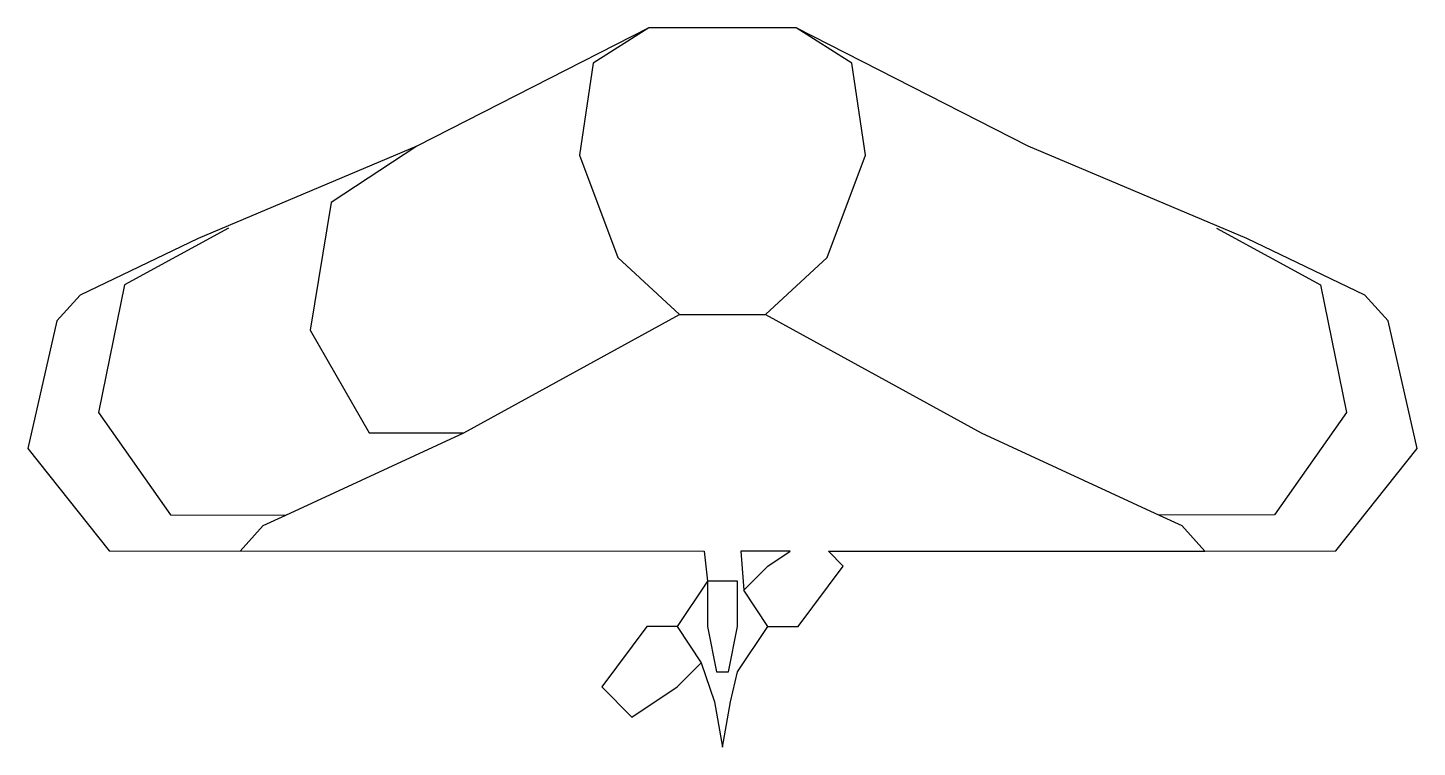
# Model space of a CAD drawing. Header units: millimetres. Extents: x -2157.86 to -2155.16, y 1587.02 to 1588.42.
import ezdxf

# ---------------------------------------------------------------- set-up
doc = ezdxf.new("R2010")
doc.units = ezdxf.units.MM
doc.header["$LTSCALE"] = 10
doc.layers.add('Embarcações', color=2, linetype='Continuous')

msp = doc.modelspace()

# ---------------------------------------------------------------- linework, layer by layer
at = {"layer": 'Embarcações'}
for p, q in [((-2156.4745, 1587.398), (-2156.4691, 1587.3223)), ((-2156.3786, 1587.398), (-2156.4745, 1587.398)), ((-2156.4223, 1587.3691), (-2156.3786, 1587.398)), ((-2156.4691, 1587.3223), (-2156.4223, 1587.3691)), ((-2156.4811, 1587.3396), (-2156.5399, 1587.3396)), ((-2156.5399, 1587.3396), (-2156.5399, 1587.2515)), ((-2156.4811, 1587.2515), (-2156.4811, 1587.3396)), ((-2156.4223, 1587.2515), (-2156.4691, 1587.3223)), ((-2156.5986, 1587.2515), (-2156.5519, 1587.1805)), ((-2156.5399, 1587.2515), (-2156.5221, 1587.1633)), ((-2156.4991, 1587.1633), (-2156.4811, 1587.2515)), ((-2156.5221, 1587.1633), (-2156.4991, 1587.1633))]:
    msp.add_line(p, q, dxfattribs=at)
msp.add_lwpolyline([(-2156.6539, 1588.4178), (-2157.1059, 1588.1874), (-2157.5315, 1588.007), (-2157.7614, 1587.8969), (-2157.8065, 1587.8466), (-2157.8633, 1587.5981), (-2157.7048, 1587.3986), (-2156.5464, 1587.398), (-2156.5399, 1587.3396), (-2156.5986, 1587.2515), (-2156.6577, 1587.2515), (-2156.7457, 1587.1337), (-2156.6869, 1587.075), (-2156.5986, 1587.1337), (-2156.5519, 1587.1805), (-2156.5262, 1587.1045), (-2156.5104, 1587.0162), (-2156.495, 1587.1045), (-2156.4811, 1587.1633), (-2156.4221, 1587.2515), (-2156.3633, 1587.2515), (-2156.2753, 1587.3691), (-2156.3043, 1587.398), (-2155.5712, 1587.3983), (-2155.3162, 1587.3986), (-2155.1576, 1587.5981), (-2155.2145, 1587.8466), (-2155.2596, 1587.8969), (-2155.4895, 1588.007), (-2155.915, 1588.1874), (-2156.3671, 1588.4178)], close=True, dxfattribs=at)
for points in [[(-2156.6539, 1588.4178), (-2156.7624, 1588.3487), (-2156.7891, 1588.1699), (-2156.7143, 1587.9704), (-2156.594, 1587.8592), (-2156.427, 1587.8592), (-2156.3067, 1587.9704), (-2156.2318, 1588.1699), (-2156.2586, 1588.3487), (-2156.3671, 1588.4178)], [(-2157.1059, 1588.1874), (-2157.2724, 1588.0773), (-2157.3137, 1587.8285), (-2157.1986, 1587.629), (-2157.0141, 1587.6287)], [(-2157.4727, 1588.0273), (-2157.6753, 1587.9168), (-2157.7256, 1587.6684), (-2157.5856, 1587.4688), (-2157.361, 1587.4686)], [(-2155.5482, 1588.0273), (-2155.3457, 1587.9168), (-2155.2954, 1587.6684), (-2155.4354, 1587.4688), (-2155.66, 1587.4686)], [(-2157.4498, 1587.3983), (-2157.405, 1587.4483), (-2157.361, 1587.4686), (-2157.0141, 1587.6287), (-2156.594, 1587.8592)], [(-2156.427, 1587.8592), (-2156.0069, 1587.6287), (-2155.66, 1587.4686), (-2155.616, 1587.4483), (-2155.5712, 1587.3983)]]:
    msp.add_lwpolyline(points, dxfattribs=at)

doc.saveas('drawing.dxf')
